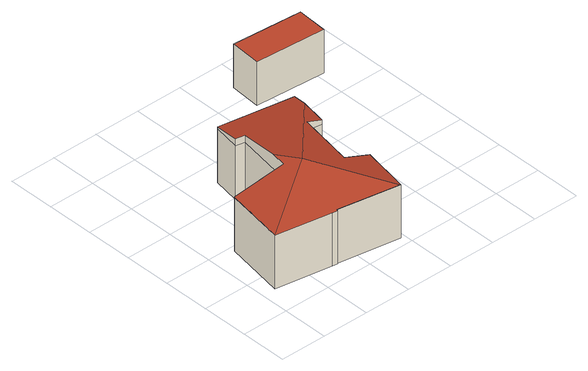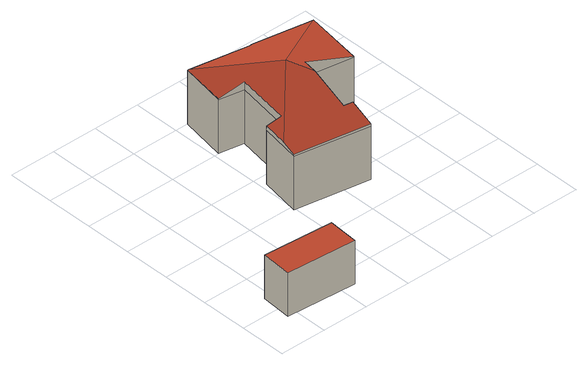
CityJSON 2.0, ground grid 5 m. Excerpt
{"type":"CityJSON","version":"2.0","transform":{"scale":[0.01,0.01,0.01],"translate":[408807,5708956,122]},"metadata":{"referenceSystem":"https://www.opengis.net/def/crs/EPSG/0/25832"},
"CityObjects":{
"building1":{"type":"Building","attributes":{"Gemeindeschluessel":"05978036","Geometrietyp2DReferenz":"3000","function":"31001_1000","roofType":"5000","measuredHeight":7.93},"geometry":[{"type":"MultiSurface","lod":"2","boundaries":[[[0,1,2,3]],[[1,4,5,2]],[[4,6,7,5]],[[6,8,9,7]],[[8,10,11,9]],[[10,12,13,11]],[[12,14,15,13]],[[14,16,17,15]],[[16,18,19,17]],[[18,20,21,19]],[[20,22,23,21]],[[22,24,25,23]],[[24,26,27,25]],[[26,28,29,27]],[[28,0,3,29]],[[12,30,31,32,16,14]],[[33,34,35,16,32]],[[36,37,38,39,40,33,32]],[[8,41,42,43,44,36,32,31]],[[28,37,36,44,0]],[[0,44,43,1]],[[1,43,42,4]],[[4,42,41,6]],[[6,41,8]],[[20,34,33,40,22]],[[22,40,39,24]],[[24,39,38,26]],[[26,38,37,28]],[[16,35,18]],[[18,35,34,20]],[[10,30,12]],[[8,31,30,10]],[[3,2,5,7,9,11,13,15,17,19,21,23,25,27,29]]],"semantics":{"surfaces":[{"type":"WallSurface"},{"type":"RoofSurface"},{"type":"GroundSurface"}],"values":[0,0,0,0,0,0,0,0,0,0,0,0,0,0,0,1,1,1,1,0,0,0,0,0,0,0,0,0,0,0,0,0,2]}}]},
"building2":{"type":"Building","attributes":{"Gemeindeschluessel":"05978036","Geometrietyp2DReferenz":"3000","function":"31001_2460","roofType":"1000","measuredHeight":4.78},"geometry":[{"type":"MultiSurface","lod":"2","boundaries":[[[45,46,47,48]],[[46,49,50,47]],[[49,51,52,50]],[[51,45,48,52]],[[51,49,46,45]],[[48,47,50,52]]],"semantics":{"surfaces":[{"type":"WallSurface"},{"type":"RoofSurface"},{"type":"GroundSurface"}],"values":[0,0,0,0,1,2]}}]}
},
"vertices":[
[1489,1148,690],[1331,1175,690],[1331,1175,102],[1489,1148,102],[1231,584,690],[1231,584,102],[1495,539,690],[1495,539,102],[1410,40,690],[1410,40,102],[746,152,690],[746,152,102],[744,141,690],[744,141,102],[691,150,690],[691,150,102],[99,250,690],[99,250,102],[208,890,690],[208,890,102],[711,805,690],[711,805,102],[815,1416,690],[815,1416,102],[720,1432,690],[720,1432,102],[770,1723,690],[770,1723,102],[1564,1588,690],[1564,1588,102],[746,152,695],[1396,42,695],[851,709,895],[737,960,853],[711,805,851],[208,890,701],[1537,1430,744],[1564,1588,715],[770,1723,715],[720,1432,769],[815,1416,769],[1495,539,699],[1231,584,777],[1331,1175,787],[1489,1148,740],
[1848,2686,529],[2597,2633,529],[2597,2633,51],[1848,2686,51],[2574,2304,529],[2574,2304,51],[1824,2357,529],[1824,2357,51]
]}
